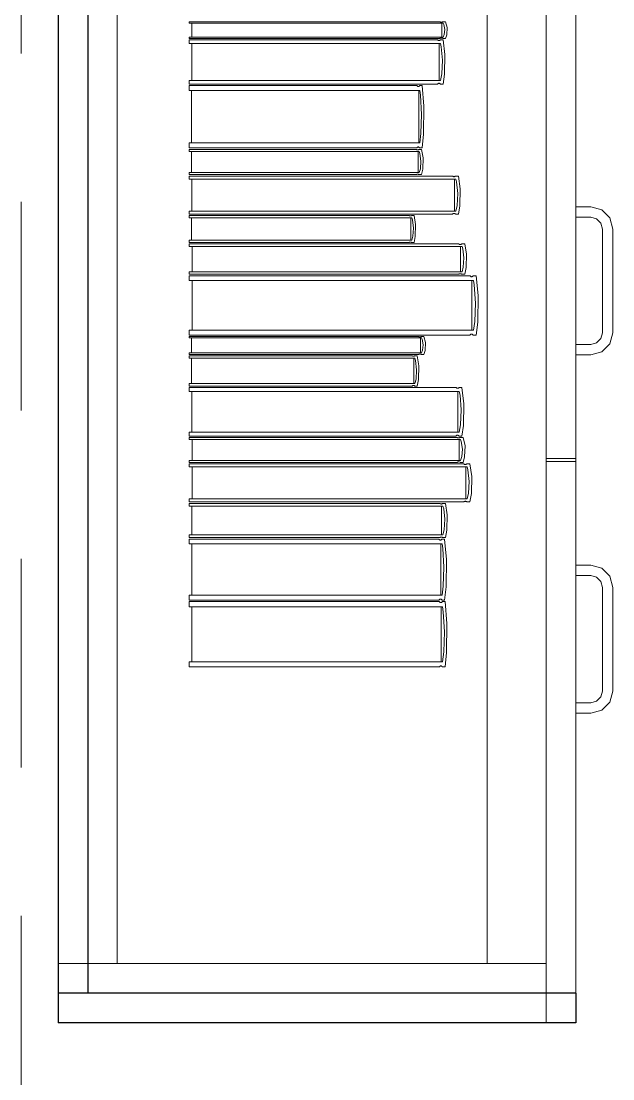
# Model space of a CAD drawing. Header units: inches. Extents: x -38 to 5698, y -33 to 92.
# Drawn here: x 229.57 to 229.97, y 38.188 to 38.902 of the extents above; entities that cross this region are included whole.
import ezdxf

# ---------------------------------------------------------------- set-up
doc = ezdxf.new("R2010")
doc.units = ezdxf.units.IN
doc.header["$MEASUREMENT"] = 0
doc.set_wipeout_variables(frame=1)
doc.linetypes.add('Hidden Line', pattern=[0.195611, 0.141111, -0.0545])
doc.linetypes.add('Wipeout_Contour', pattern=[1, 0, -1])
doc.layers.add('08 _ STR _ EXT _ 09 Vigas', color=7, linetype='Continuous')
doc.layers.add('Interior - Mobiliario', color=7, linetype='Continuous')

msp = doc.modelspace()

# ---------------------------------------------------------------- linework, layer by layer
at = {"layer": '08 _ STR _ EXT _ 09 Vigas', "color": 251, "linetype": 'Hidden Line', "lineweight": 13}
msp.add_line((229.57, 30.2), (229.57, 39.4), dxfattribs=at)
at = {"layer": 'Interior - Mobiliario', "color": 175, "linetype": 'Continuous', "lineweight": 13}
for p, q in [((229.61499, 39.7055), (229.61499, 38.2455)), ((229.92499, 38.2455), (229.92499, 39.7055)), ((229.63499, 38.2655), (229.63499, 39.6855)), ((229.88499, 39.6855), (229.88499, 38.2655)), ((229.92499, 38.2655), (229.92499, 39.6855)), ((229.92499, 38.9655), (229.92499, 38.6065)), ((229.94499, 38.9655), (229.94499, 38.6065)), ((229.85311, 38.9014), (229.68364, 38.9014)), ((229.68364, 38.9014), (229.68364, 38.90052)), ((229.85321, 38.90136), (229.85311, 38.9014)), ((229.85343, 38.90129), (229.85321, 38.90136)), ((229.85367, 38.90125), (229.85343, 38.90129)), ((229.85392, 38.90122), (229.85367, 38.90125)), ((229.85417, 38.90122), (229.85392, 38.90122)), ((229.85442, 38.90124), (229.85417, 38.90122)), ((229.85467, 38.90128), (229.85442, 38.90124)), ((229.85489, 38.90135), (229.85467, 38.90128)), ((229.85503, 38.9014), (229.85489, 38.90135)), ((229.85692, 38.9014), (229.85503, 38.9014)), ((229.85808, 38.8977), (229.85692, 38.9014)), ((229.68364, 38.90052), (229.85518, 38.90052)), ((229.68538, 38.90052), (229.68538, 38.89118)), ((229.85432, 38.89118), (229.85432, 38.90052)), ((229.85518, 38.90052), (229.8557, 38.89967)), ((229.8557, 38.89967), (229.85642, 38.89627)), ((229.85642, 38.89627), (229.85598, 38.89284)), ((229.85786, 38.89273), (229.85808, 38.8977)), ((229.85518, 38.89118), (229.68364, 38.89118)), ((229.68364, 38.89118), (229.68364, 38.89029)), ((229.68364, 38.89029), (229.85311, 38.89029)), ((229.85148, 38.88929), (229.68364, 38.88929)), ((229.68364, 38.88929), (229.68364, 38.8869)), ((229.68364, 38.8869), (229.85353, 38.8869)), ((229.68536, 38.8869), (229.68536, 38.86184)), ((229.85157, 38.88917), (229.85148, 38.88929)), ((229.85179, 38.88899), (229.85157, 38.88917)), ((229.85202, 38.88887), (229.85179, 38.88899)), ((229.85227, 38.8888), (229.85202, 38.88887)), ((229.85252, 38.88879), (229.85227, 38.8888)), ((229.85277, 38.88885), (229.85252, 38.88879)), ((229.85267, 38.86184), (229.85267, 38.8869)), ((229.85301, 38.88896), (229.85277, 38.88885)), ((229.85323, 38.88913), (229.85301, 38.88896)), ((229.85311, 38.89029), (229.85325, 38.89035)), ((229.85338, 38.88929), (229.85323, 38.88913)), ((229.85325, 38.89035), (229.85348, 38.89041)), ((229.85524, 38.88929), (229.85338, 38.88929)), ((229.85348, 38.89041), (229.85372, 38.89046)), ((229.85353, 38.8869), (229.85403, 38.88464)), ((229.85372, 38.89046), (229.85397, 38.89048)), ((229.85397, 38.89048), (229.85423, 38.89047)), ((229.85423, 38.89047), (229.85448, 38.89045)), ((229.85448, 38.89045), (229.85472, 38.8904)), ((229.85472, 38.8904), (229.85494, 38.89033)), ((229.85494, 38.89033), (229.85503, 38.89029)), ((229.85503, 38.89029), (229.85692, 38.89029)), ((229.85598, 38.89284), (229.85518, 38.89118)), ((229.85639, 38.87934), (229.85524, 38.88929)), ((229.85692, 38.89029), (229.85786, 38.89273)), ((229.85403, 38.88464), (229.85475, 38.87549)), ((229.85618, 38.866), (229.85639, 38.87934)), ((229.85475, 38.87549), (229.85431, 38.86631)), ((229.85431, 38.86631), (229.85353, 38.86184)), ((229.85524, 38.85946), (229.85618, 38.866)), ((229.85353, 38.86184), (229.68364, 38.86184)), ((229.68364, 38.86184), (229.68364, 38.85946)), ((229.68364, 38.85946), (229.85148, 38.85946)), ((229.83763, 38.85846), (229.68364, 38.85846)), ((229.68364, 38.85846), (229.68364, 38.85508)), ((229.83772, 38.85829), (229.83763, 38.85846)), ((229.83791, 38.85804), (229.83772, 38.85829)), ((229.83813, 38.85786), (229.83791, 38.85804)), ((229.83836, 38.85776), (229.83813, 38.85786)), ((229.83859, 38.85775), (229.83836, 38.85776)), ((229.83882, 38.85783), (229.83859, 38.85775)), ((229.83904, 38.85799), (229.83882, 38.85783)), ((229.83924, 38.85823), (229.83904, 38.85799)), ((229.83937, 38.85846), (229.83924, 38.85823)), ((229.84108, 38.85846), (229.83937, 38.85846)), ((229.84214, 38.84439), (229.84108, 38.85846)), ((229.85148, 38.85946), (229.85162, 38.85962)), ((229.85162, 38.85962), (229.85184, 38.85979)), ((229.85184, 38.85979), (229.85208, 38.8599)), ((229.85208, 38.8599), (229.85233, 38.85995)), ((229.85233, 38.85995), (229.85258, 38.85995)), ((229.85258, 38.85995), (229.85283, 38.85988)), ((229.85283, 38.85988), (229.85306, 38.85975)), ((229.85306, 38.85975), (229.85328, 38.85957)), ((229.85328, 38.85957), (229.85338, 38.85946)), ((229.85338, 38.85946), (229.85524, 38.85946)), ((229.68364, 38.85508), (229.83951, 38.85508)), ((229.68522, 38.85508), (229.68522, 38.81964)), ((229.83872, 38.81964), (229.83872, 38.85508)), ((229.83951, 38.85508), (229.83998, 38.85188)), ((229.83998, 38.85188), (229.84063, 38.83894)), ((229.84194, 38.82552), (229.84214, 38.84439)), ((229.84063, 38.83894), (229.84023, 38.82596)), ((229.84023, 38.82596), (229.83951, 38.81964)), ((229.84108, 38.81626), (229.84194, 38.82552)), ((229.83951, 38.81964), (229.68364, 38.81964)), ((229.68364, 38.81964), (229.68364, 38.81626)), ((229.68364, 38.81626), (229.83763, 38.81626)), ((229.83725, 38.81526), (229.68364, 38.81526)), ((229.68364, 38.81526), (229.68364, 38.8139)), ((229.83734, 38.8152), (229.83725, 38.81526)), ((229.83754, 38.81509), (229.83734, 38.8152)), ((229.83775, 38.81502), (229.83754, 38.81509)), ((229.83763, 38.81626), (229.83776, 38.81649)), ((229.83798, 38.81498), (229.83775, 38.81502)), ((229.83776, 38.81649), (229.83796, 38.81673)), ((229.83796, 38.81673), (229.83818, 38.81689)), ((229.83821, 38.81498), (229.83798, 38.81498)), ((229.83818, 38.81689), (229.83841, 38.81697)), ((229.83844, 38.81501), (229.83821, 38.81498)), ((229.83841, 38.81697), (229.83864, 38.81696)), ((229.83866, 38.81507), (229.83844, 38.81501)), ((229.83864, 38.81696), (229.83887, 38.81686)), ((229.83886, 38.81517), (229.83866, 38.81507)), ((229.83899, 38.81526), (229.83886, 38.81517)), ((229.83887, 38.81686), (229.83909, 38.81668)), ((229.8407, 38.81526), (229.83899, 38.81526)), ((229.83909, 38.81668), (229.83928, 38.81643)), ((229.83928, 38.81643), (229.83937, 38.81626)), ((229.83937, 38.81626), (229.84108, 38.81626)), ((229.84175, 38.8096), (229.8407, 38.81526)), ((229.68364, 38.8139), (229.83913, 38.8139)), ((229.68521, 38.8139), (229.68521, 38.79964)), ((229.83834, 38.79964), (229.83834, 38.8139)), ((229.83913, 38.8139), (229.83959, 38.81262)), ((229.83959, 38.81262), (229.84025, 38.80741)), ((229.84156, 38.80201), (229.84175, 38.8096)), ((229.83985, 38.80218), (229.83913, 38.79964)), ((229.84025, 38.80741), (229.83985, 38.80218)), ((229.8407, 38.79828), (229.84156, 38.80201)), ((229.83913, 38.79964), (229.68364, 38.79964)), ((229.68364, 38.79964), (229.68364, 38.79828)), ((229.68364, 38.79828), (229.83725, 38.79828)), ((229.86164, 38.79728), (229.68364, 38.79728)), ((229.68364, 38.79728), (229.68364, 38.79523)), ((229.68364, 38.79523), (229.86381, 38.79523)), ((229.68546, 38.79523), (229.68546, 38.77368)), ((229.83725, 38.79828), (229.83738, 38.79837)), ((229.83738, 38.79837), (229.83758, 38.79847)), ((229.83758, 38.79847), (229.8378, 38.79853)), ((229.8378, 38.79853), (229.83803, 38.79856)), ((229.83803, 38.79856), (229.83826, 38.79856)), ((229.83826, 38.79856), (229.83849, 38.79852)), ((229.83849, 38.79852), (229.8387, 38.79845)), ((229.8387, 38.79845), (229.8389, 38.79835)), ((229.8389, 38.79835), (229.83899, 38.79828)), ((229.83899, 38.79828), (229.8407, 38.79828)), ((229.86174, 38.79718), (229.86164, 38.79728)), ((229.86197, 38.79703), (229.86174, 38.79718)), ((229.86222, 38.79692), (229.86197, 38.79703)), ((229.86248, 38.79686), (229.86222, 38.79692)), ((229.86275, 38.79685), (229.86248, 38.79686)), ((229.86301, 38.7969), (229.86275, 38.79685)), ((229.8629, 38.77368), (229.8629, 38.79523)), ((229.86327, 38.797), (229.86301, 38.7969)), ((229.8635, 38.79714), (229.86327, 38.797)), ((229.86365, 38.79728), (229.8635, 38.79714)), ((229.86563, 38.79728), (229.86365, 38.79728)), ((229.86381, 38.79523), (229.86435, 38.79328)), ((229.86685, 38.78873), (229.86563, 38.79728)), ((229.86435, 38.79328), (229.86511, 38.78542)), ((229.86663, 38.77725), (229.86685, 38.78873)), ((229.86511, 38.78542), (229.86465, 38.77752)), ((229.86381, 38.77368), (229.68364, 38.77368)), ((229.68364, 38.77368), (229.68364, 38.77163)), ((229.86202, 38.77191), (229.86227, 38.77201)), ((229.86227, 38.77201), (229.86254, 38.77206)), ((229.86254, 38.77206), (229.86281, 38.77205)), ((229.86281, 38.77205), (229.86307, 38.77199)), ((229.86307, 38.77199), (229.86332, 38.77188)), ((229.86465, 38.77752), (229.86381, 38.77368)), ((229.86563, 38.77163), (229.86663, 38.77725)), ((229.95499, 38.7765), (229.94499, 38.7765)), ((229.94499, 38.7765), (229.94499, 38.7695)), ((229.96249, 38.77449), (229.95499, 38.7765)), ((229.96798, 38.769), (229.96249, 38.77449)), ((229.68364, 38.77163), (229.86164, 38.77163)), ((229.83226, 38.77063), (229.68364, 38.77063)), ((229.68364, 38.77063), (229.68364, 38.76917)), ((229.68364, 38.76917), (229.83408, 38.76917)), ((229.68516, 38.76917), (229.68516, 38.75389)), ((229.83235, 38.77056), (229.83226, 38.77063)), ((229.83254, 38.77045), (229.83235, 38.77056)), ((229.83275, 38.77037), (229.83254, 38.77045)), ((229.83297, 38.77033), (229.83275, 38.77037)), ((229.83319, 38.77032), (229.83297, 38.77033)), ((229.83341, 38.77036), (229.83319, 38.77032)), ((229.83332, 38.75389), (229.83332, 38.76917)), ((229.83362, 38.77043), (229.83341, 38.77036)), ((229.83382, 38.77053), (229.83362, 38.77043)), ((229.83394, 38.77063), (229.83382, 38.77053)), ((229.8356, 38.77063), (229.83394, 38.77063)), ((229.83408, 38.76917), (229.83453, 38.76779)), ((229.83453, 38.76779), (229.83516, 38.76221)), ((229.83662, 38.76456), (229.8356, 38.77063)), ((229.86164, 38.77163), (229.86179, 38.77176)), ((229.86179, 38.77176), (229.86202, 38.77191)), ((229.86332, 38.77188), (229.86355, 38.77173)), ((229.86355, 38.77173), (229.86365, 38.77163)), ((229.86365, 38.77163), (229.86563, 38.77163)), ((229.94499, 38.7695), (229.95499, 38.7695)), ((229.95499, 38.7695), (229.95899, 38.76843)), ((229.95899, 38.76843), (229.96192, 38.7655)), ((229.96192, 38.7655), (229.96299, 38.7615)), ((229.96999, 38.7615), (229.96798, 38.769)), ((229.83516, 38.76221), (229.83477, 38.75661)), ((229.83643, 38.75642), (229.83662, 38.76456)), ((229.96299, 38.7615), (229.96299, 38.6915)), ((229.96999, 38.6915), (229.96999, 38.7615)), ((229.83408, 38.75389), (229.68364, 38.75389)), ((229.68364, 38.75389), (229.68364, 38.75243)), ((229.68364, 38.75243), (229.83226, 38.75243)), ((229.8658, 38.75143), (229.68364, 38.75143)), ((229.68364, 38.75143), (229.68364, 38.7498)), ((229.83226, 38.75243), (229.83239, 38.75253)), ((229.83239, 38.75253), (229.83258, 38.75264)), ((229.83258, 38.75264), (229.83279, 38.7527)), ((229.83279, 38.7527), (229.83302, 38.75274)), ((229.83302, 38.75274), (229.83324, 38.75273)), ((229.83324, 38.75273), (229.83346, 38.75269)), ((229.83346, 38.75269), (229.83367, 38.75262)), ((229.83367, 38.75262), (229.83386, 38.7525)), ((229.83386, 38.7525), (229.83394, 38.75243)), ((229.83394, 38.75243), (229.8356, 38.75243)), ((229.83477, 38.75661), (229.83408, 38.75389)), ((229.8356, 38.75243), (229.83643, 38.75642)), ((229.8659, 38.75135), (229.8658, 38.75143)), ((229.86613, 38.75123), (229.8659, 38.75135)), ((229.86639, 38.75114), (229.86613, 38.75123)), ((229.86666, 38.7511), (229.86639, 38.75114)), ((229.86693, 38.75109), (229.86666, 38.7511)), ((229.86721, 38.75113), (229.86693, 38.75109)), ((229.86747, 38.75121), (229.86721, 38.75113)), ((229.86771, 38.75132), (229.86747, 38.75121)), ((229.86786, 38.75143), (229.86771, 38.75132)), ((229.86988, 38.75143), (229.86786, 38.75143)), ((229.87113, 38.74461), (229.86988, 38.75143)), ((229.68364, 38.7498), (229.86802, 38.7498)), ((229.68551, 38.7498), (229.68551, 38.73262)), ((229.86709, 38.73262), (229.86709, 38.7498)), ((229.86802, 38.7498), (229.86857, 38.74825)), ((229.86857, 38.74825), (229.86935, 38.74198)), ((229.8709, 38.73547), (229.87113, 38.74461)), ((229.86935, 38.74198), (229.86888, 38.73568)), ((229.86802, 38.73262), (229.68364, 38.73262)), ((229.68364, 38.73262), (229.68364, 38.73098)), ((229.68364, 38.73098), (229.8658, 38.73098)), ((229.8734, 38.72998), (229.68364, 38.72998)), ((229.68364, 38.72998), (229.68364, 38.72678)), ((229.8658, 38.73098), (229.86595, 38.73109)), ((229.86595, 38.73109), (229.86619, 38.73121)), ((229.86619, 38.73121), (229.86645, 38.73129)), ((229.86645, 38.73129), (229.86672, 38.73133)), ((229.86672, 38.73133), (229.867, 38.73132)), ((229.867, 38.73132), (229.86726, 38.73127)), ((229.86726, 38.73127), (229.86752, 38.73119)), ((229.86752, 38.73119), (229.86776, 38.73106)), ((229.86776, 38.73106), (229.86786, 38.73098)), ((229.86786, 38.73098), (229.86988, 38.73098)), ((229.86888, 38.73568), (229.86802, 38.73262)), ((229.86988, 38.73098), (229.8709, 38.73547)), ((229.8735, 38.72983), (229.8734, 38.72998)), ((229.87375, 38.72959), (229.8735, 38.72983)), ((229.87401, 38.72942), (229.87375, 38.72959)), ((229.8743, 38.72932), (229.87401, 38.72942)), ((229.87458, 38.72931), (229.8743, 38.72932)), ((229.87486, 38.72939), (229.87458, 38.72931)), ((229.87513, 38.72954), (229.87486, 38.72939)), ((229.87538, 38.72977), (229.87513, 38.72954)), ((229.87554, 38.72998), (229.87538, 38.72977)), ((229.87765, 38.72998), (229.87554, 38.72998)), ((229.87896, 38.71663), (229.87765, 38.72998)), ((229.68364, 38.72678), (229.87571, 38.72678)), ((229.68558, 38.72678), (229.68558, 38.69314)), ((229.87474, 38.69314), (229.87474, 38.72678)), ((229.87571, 38.72678), (229.87629, 38.72374)), ((229.87629, 38.72374), (229.8771, 38.71146)), ((229.87871, 38.69872), (229.87896, 38.71663)), ((229.8771, 38.71146), (229.8766, 38.69913)), ((229.8766, 38.69913), (229.87571, 38.69314)), ((229.87765, 38.68993), (229.87871, 38.69872)), ((229.87571, 38.69314), (229.68364, 38.69314)), ((229.68364, 38.69314), (229.68364, 38.68993)), ((229.68364, 38.68993), (229.8734, 38.68993)), ((229.83879, 38.68893), (229.68364, 38.68893)), ((229.68364, 38.68893), (229.68364, 38.68797)), ((229.68364, 38.68797), (229.84068, 38.68797)), ((229.68523, 38.68797), (229.68523, 38.67786)), ((229.83888, 38.68888), (229.83879, 38.68893)), ((229.83908, 38.68881), (229.83888, 38.68888)), ((229.83929, 38.68876), (229.83908, 38.68881)), ((229.83952, 38.68873), (229.83929, 38.68876)), ((229.83976, 38.68873), (229.83952, 38.68873)), ((229.83999, 38.68875), (229.83976, 38.68873)), ((229.83989, 38.67786), (229.83989, 38.68797)), ((229.84021, 38.6888), (229.83999, 38.68875)), ((229.84041, 38.68887), (229.84021, 38.6888)), ((229.84055, 38.68893), (229.84041, 38.68887)), ((229.84227, 38.68893), (229.84055, 38.68893)), ((229.84068, 38.68797), (229.84115, 38.68705)), ((229.84115, 38.68705), (229.84182, 38.68336)), ((229.84334, 38.68492), (229.84227, 38.68893)), ((229.8734, 38.68993), (229.87356, 38.69015)), ((229.87356, 38.69015), (229.87381, 38.69037)), ((229.87381, 38.69037), (229.87408, 38.69053)), ((229.87408, 38.69053), (229.87436, 38.6906)), ((229.87436, 38.6906), (229.87464, 38.69059)), ((229.87464, 38.69059), (229.87492, 38.6905)), ((229.87492, 38.6905), (229.87519, 38.69033)), ((229.87519, 38.69033), (229.87544, 38.69009)), ((229.87544, 38.69009), (229.87554, 38.68993)), ((229.87554, 38.68993), (229.87765, 38.68993)), ((229.96192, 38.6875), (229.95899, 38.68457)), ((229.96299, 38.6915), (229.96192, 38.6875)), ((229.96798, 38.684), (229.96999, 38.6915)), ((229.84141, 38.67966), (229.84068, 38.67786)), ((229.84182, 38.68336), (229.84141, 38.67966)), ((229.84227, 38.67689), (229.84314, 38.67953)), ((229.84314, 38.67953), (229.84334, 38.68492)), ((229.94499, 38.6835), (229.94499, 38.6765)), ((229.95499, 38.6835), (229.94499, 38.6835)), ((229.95899, 38.68457), (229.95499, 38.6835)), ((229.96249, 38.67851), (229.96798, 38.684)), ((229.84068, 38.67786), (229.68364, 38.67786)), ((229.68364, 38.67786), (229.68364, 38.67689)), ((229.68364, 38.67689), (229.83879, 38.67689)), ((229.83438, 38.67589), (229.68364, 38.67589)), ((229.68364, 38.67589), (229.68364, 38.67426)), ((229.68364, 38.67426), (229.83622, 38.67426)), ((229.68519, 38.67426), (229.68519, 38.65714)), ((229.83446, 38.67581), (229.83438, 38.67589)), ((229.83466, 38.67569), (229.83446, 38.67581)), ((229.83487, 38.6756), (229.83466, 38.67569)), ((229.83509, 38.67556), (229.83487, 38.6756)), ((229.83532, 38.67555), (229.83509, 38.67556)), ((229.83554, 38.67559), (229.83532, 38.67555)), ((229.83545, 38.65714), (229.83545, 38.67426)), ((229.83576, 38.67567), (229.83554, 38.67559)), ((229.83596, 38.67578), (229.83576, 38.67567)), ((229.83608, 38.67589), (229.83596, 38.67578)), ((229.83776, 38.67589), (229.83608, 38.67589)), ((229.83622, 38.67426), (229.83667, 38.67272)), ((229.83667, 38.67272), (229.83732, 38.66647)), ((229.83879, 38.6691), (229.83776, 38.67589)), ((229.83879, 38.67689), (229.83892, 38.67696)), ((229.83892, 38.67696), (229.83912, 38.67703)), ((229.83912, 38.67703), (229.83934, 38.67707)), ((229.83934, 38.67707), (229.83958, 38.67709)), ((229.83958, 38.67709), (229.83981, 38.67709)), ((229.83981, 38.67709), (229.84004, 38.67706)), ((229.84004, 38.67706), (229.84026, 38.67701)), ((229.84026, 38.67701), (229.84046, 38.67694)), ((229.84046, 38.67694), (229.84055, 38.67689)), ((229.84055, 38.67689), (229.84227, 38.67689)), ((229.94499, 38.6765), (229.95499, 38.6765)), ((229.95499, 38.6765), (229.96249, 38.67851)), ((229.83732, 38.66647), (229.83692, 38.6602)), ((229.8386, 38.65998), (229.83879, 38.6691)), ((229.83692, 38.6602), (229.83622, 38.65714)), ((229.83776, 38.65551), (229.8386, 38.65998)), ((229.83622, 38.65714), (229.68364, 38.65714)), ((229.68364, 38.65714), (229.68364, 38.65551)), ((229.68364, 38.65551), (229.83438, 38.65551)), ((229.86394, 38.65451), (229.68364, 38.65451)), ((229.68364, 38.65451), (229.68364, 38.65189)), ((229.68364, 38.65189), (229.86614, 38.65189)), ((229.68549, 38.65189), (229.68549, 38.62434)), ((229.83438, 38.65551), (229.8345, 38.65562)), ((229.8345, 38.65562), (229.8347, 38.65574)), ((229.8347, 38.65574), (229.83492, 38.65582)), ((229.83492, 38.65582), (229.83514, 38.65585)), ((229.83514, 38.65585), (229.83537, 38.65585)), ((229.83537, 38.65585), (229.83559, 38.6558)), ((229.83559, 38.6558), (229.8358, 38.65572)), ((229.8358, 38.65572), (229.836, 38.65559)), ((229.836, 38.65559), (229.83608, 38.65551)), ((229.83608, 38.65551), (229.83776, 38.65551)), ((229.86404, 38.65439), (229.86394, 38.65451)), ((229.86427, 38.65419), (229.86404, 38.65439)), ((229.86453, 38.65405), (229.86427, 38.65419)), ((229.86479, 38.65397), (229.86453, 38.65405)), ((229.86507, 38.65397), (229.86479, 38.65397)), ((229.86533, 38.65403), (229.86507, 38.65397)), ((229.86522, 38.62434), (229.86522, 38.65189)), ((229.86559, 38.65415), (229.86533, 38.65403)), ((229.86583, 38.65434), (229.86559, 38.65415)), ((229.86598, 38.65451), (229.86583, 38.65434)), ((229.86798, 38.65451), (229.86598, 38.65451)), ((229.86614, 38.65189), (229.86669, 38.6494)), ((229.86922, 38.64358), (229.86798, 38.65451)), ((229.86669, 38.6494), (229.86746, 38.63935)), ((229.86899, 38.62891), (229.86922, 38.64358)), ((229.86746, 38.63935), (229.86699, 38.62925)), ((229.86699, 38.62925), (229.86614, 38.62434)), ((229.86614, 38.62434), (229.68364, 38.62434)), ((229.68364, 38.62434), (229.68364, 38.62171)), ((229.86409, 38.62189), (229.86433, 38.62208)), ((229.86433, 38.62208), (229.86459, 38.6222)), ((229.86459, 38.6222), (229.86485, 38.62226)), ((229.86485, 38.62226), (229.86513, 38.62226)), ((229.86513, 38.62226), (229.86539, 38.62218)), ((229.86539, 38.62218), (229.86565, 38.62204)), ((229.86565, 38.62204), (229.86588, 38.62184)), ((229.86798, 38.62171), (229.86899, 38.62891)), ((229.68364, 38.62171), (229.86394, 38.62171)), ((229.86474, 38.62071), (229.68364, 38.62071)), ((229.68364, 38.62071), (229.68364, 38.61937)), ((229.68364, 38.61937), (229.86695, 38.61937)), ((229.6855, 38.61937), (229.6855, 38.60529)), ((229.86394, 38.62171), (229.86409, 38.62189)), ((229.86484, 38.62065), (229.86474, 38.62071)), ((229.86507, 38.62055), (229.86484, 38.62065)), ((229.86533, 38.62048), (229.86507, 38.62055)), ((229.86559, 38.62044), (229.86533, 38.62048)), ((229.86587, 38.62043), (229.86559, 38.62044)), ((229.86614, 38.62047), (229.86587, 38.62043)), ((229.86588, 38.62184), (229.86598, 38.62171)), ((229.86598, 38.62171), (229.86798, 38.62171)), ((229.86602, 38.60529), (229.86602, 38.61937)), ((229.8664, 38.62053), (229.86614, 38.62047)), ((229.86663, 38.62063), (229.8664, 38.62053)), ((229.86679, 38.62071), (229.86663, 38.62063)), ((229.8688, 38.62071), (229.86679, 38.62071)), ((229.86695, 38.61937), (229.8675, 38.6181)), ((229.8675, 38.6181), (229.86827, 38.61296)), ((229.87004, 38.61512), (229.8688, 38.62071)), ((229.86981, 38.60763), (229.87004, 38.61512)), ((229.8678, 38.6078), (229.86695, 38.60529)), ((229.86827, 38.61296), (229.8678, 38.6078)), ((229.86695, 38.60529), (229.68364, 38.60529)), ((229.68364, 38.60529), (229.68364, 38.60395)), ((229.68364, 38.60395), (229.86474, 38.60395)), ((229.86918, 38.60295), (229.68364, 38.60295)), ((229.68364, 38.60295), (229.68364, 38.60089)), ((229.68364, 38.60089), (229.87145, 38.60089)), ((229.68554, 38.60089), (229.68554, 38.57927)), ((229.86474, 38.60395), (229.86489, 38.60404)), ((229.86489, 38.60404), (229.86513, 38.60414)), ((229.86513, 38.60414), (229.86539, 38.6042)), ((229.86539, 38.6042), (229.86566, 38.60423)), ((229.86566, 38.60423), (229.86593, 38.60423)), ((229.86593, 38.60423), (229.8662, 38.60419)), ((229.8662, 38.60419), (229.86645, 38.60412)), ((229.86645, 38.60412), (229.86668, 38.60401)), ((229.86668, 38.60401), (229.86679, 38.60395)), ((229.86679, 38.60395), (229.8688, 38.60395)), ((229.8688, 38.60395), (229.86981, 38.60763)), ((229.86929, 38.60285), (229.86918, 38.60295)), ((229.86952, 38.60269), (229.86929, 38.60285)), ((229.86978, 38.60258), (229.86952, 38.60269)), ((229.87006, 38.60253), (229.86978, 38.60258)), ((229.87034, 38.60252), (229.87006, 38.60253)), ((229.87061, 38.60257), (229.87034, 38.60252)), ((229.8705, 38.57927), (229.8705, 38.60089)), ((229.87088, 38.60266), (229.87061, 38.60257)), ((229.87112, 38.60281), (229.87088, 38.60266)), ((229.87128, 38.60295), (229.87112, 38.60281)), ((229.87334, 38.60295), (229.87128, 38.60295)), ((229.87145, 38.60089), (229.87201, 38.59894)), ((229.87462, 38.59437), (229.87334, 38.60295)), ((229.94499, 38.6065), (229.92499, 38.6065)), ((229.94499, 38.6045), (229.92499, 38.6045)), ((229.87201, 38.59894), (229.8728, 38.59105)), ((229.87438, 38.58285), (229.87462, 38.59437)), ((229.8728, 38.59105), (229.87232, 38.58312)), ((229.87145, 38.57927), (229.68364, 38.57927)), ((229.68364, 38.57927), (229.68364, 38.57721)), ((229.87232, 38.58312), (229.87145, 38.57927)), ((229.87334, 38.57721), (229.87438, 38.58285)), ((229.68364, 38.57721), (229.86918, 38.57721)), ((229.85305, 38.57621), (229.68364, 38.57621)), ((229.68364, 38.57621), (229.68364, 38.57436)), ((229.68364, 38.57436), (229.85512, 38.57436)), ((229.68538, 38.57436), (229.68538, 38.55496)), ((229.85314, 38.57612), (229.85305, 38.57621)), ((229.85336, 38.57598), (229.85314, 38.57612)), ((229.8536, 38.57588), (229.85336, 38.57598)), ((229.85385, 38.57583), (229.8536, 38.57588)), ((229.85411, 38.57582), (229.85385, 38.57583)), ((229.85436, 38.57586), (229.85411, 38.57582)), ((229.85425, 38.55496), (229.85425, 38.57436)), ((229.8546, 38.57595), (229.85436, 38.57586)), ((229.85482, 38.57608), (229.8546, 38.57595)), ((229.85497, 38.57621), (229.85482, 38.57608)), ((229.85685, 38.57621), (229.85497, 38.57621)), ((229.85512, 38.57436), (229.85563, 38.57261)), ((229.85563, 38.57261), (229.85635, 38.56553)), ((229.85801, 38.56851), (229.85685, 38.57621)), ((229.86918, 38.57721), (229.86934, 38.57735)), ((229.86934, 38.57735), (229.86958, 38.57749)), ((229.86958, 38.57749), (229.86984, 38.57759)), ((229.86984, 38.57759), (229.87012, 38.57764)), ((229.87012, 38.57764), (229.8704, 38.57763)), ((229.8704, 38.57763), (229.87067, 38.57757)), ((229.87067, 38.57757), (229.87094, 38.57746)), ((229.87094, 38.57746), (229.87118, 38.57731)), ((229.87118, 38.57731), (229.87128, 38.57721)), ((229.87128, 38.57721), (229.87334, 38.57721)), ((229.85635, 38.56553), (229.85591, 38.55842)), ((229.8578, 38.55818), (229.85801, 38.56851)), ((229.85591, 38.55842), (229.85512, 38.55496)), ((229.85685, 38.55312), (229.8578, 38.55818)), ((229.85512, 38.55496), (229.68364, 38.55496)), ((229.68364, 38.55496), (229.68364, 38.55312)), ((229.68364, 38.55312), (229.85305, 38.55312)), ((229.85247, 38.55212), (229.68364, 38.55212)), ((229.68364, 38.55212), (229.68364, 38.54882)), ((229.85257, 38.55196), (229.85247, 38.55212)), ((229.85279, 38.55171), (229.85257, 38.55196)), ((229.85302, 38.55153), (229.85279, 38.55171)), ((229.85327, 38.55144), (229.85302, 38.55153)), ((229.85305, 38.55312), (229.85319, 38.55324)), ((229.85319, 38.55324), (229.85341, 38.55337)), ((229.85353, 38.55143), (229.85327, 38.55144)), ((229.85341, 38.55337), (229.85366, 38.55346)), ((229.85378, 38.5515), (229.85353, 38.55143)), ((229.85366, 38.55346), (229.85391, 38.5535)), ((229.85402, 38.55166), (229.85378, 38.5515)), ((229.85391, 38.5535), (229.85416, 38.5535)), ((229.85424, 38.5519), (229.85402, 38.55166)), ((229.85416, 38.5535), (229.85441, 38.55344)), ((229.85439, 38.55212), (229.85424, 38.5519)), ((229.85626, 38.55212), (229.85439, 38.55212)), ((229.85441, 38.55344), (229.85465, 38.55335)), ((229.85465, 38.55335), (229.85487, 38.55321)), ((229.85487, 38.55321), (229.85497, 38.55312)), ((229.85497, 38.55312), (229.85685, 38.55312)), ((229.85742, 38.53839), (229.85626, 38.55212)), ((229.68364, 38.54882), (229.85454, 38.54882)), ((229.68537, 38.54882), (229.68537, 38.51425)), ((229.85367, 38.51425), (229.85367, 38.54882)), ((229.85454, 38.54882), (229.85505, 38.5457)), ((229.85505, 38.5457), (229.85577, 38.53308)), ((229.85721, 38.51998), (229.85742, 38.53839)), ((229.85577, 38.53308), (229.85533, 38.52041)), ((229.94499, 38.5345), (229.95499, 38.5345)), ((229.94499, 38.5275), (229.94499, 38.5345)), ((229.95499, 38.5345), (229.96249, 38.53249)), ((229.96249, 38.53249), (229.96798, 38.527)), ((229.95499, 38.5275), (229.94499, 38.5275)), ((229.95899, 38.52643), (229.95499, 38.5275)), ((229.96192, 38.5235), (229.95899, 38.52643)), ((229.96299, 38.5195), (229.96192, 38.5235)), ((229.96798, 38.527), (229.96999, 38.5195)), ((229.85533, 38.52041), (229.85454, 38.51425)), ((229.85626, 38.51096), (229.85721, 38.51998)), ((229.96299, 38.4495), (229.96299, 38.5195)), ((229.96999, 38.5195), (229.96999, 38.4495)), ((229.85454, 38.51425), (229.68364, 38.51425)), ((229.68364, 38.51425), (229.68364, 38.51096)), ((229.68364, 38.51096), (229.85247, 38.51096)), ((229.85281, 38.50996), (229.68364, 38.50996)), ((229.68364, 38.50996), (229.68364, 38.50642)), ((229.85247, 38.51096), (229.85262, 38.51118)), ((229.85262, 38.51118), (229.85284, 38.51141)), ((229.85291, 38.50979), (229.85281, 38.50996)), ((229.85284, 38.51141), (229.85308, 38.51157)), ((229.85313, 38.50952), (229.85291, 38.50979)), ((229.85308, 38.51157), (229.85333, 38.51165)), ((229.85336, 38.50933), (229.85313, 38.50952)), ((229.85333, 38.51165), (229.85358, 38.51164)), ((229.85361, 38.50923), (229.85336, 38.50933)), ((229.85358, 38.51164), (229.85383, 38.51154)), ((229.85387, 38.50922), (229.85361, 38.50923)), ((229.85383, 38.51154), (229.85407, 38.51137)), ((229.85412, 38.5093), (229.85387, 38.50922)), ((229.85407, 38.51137), (229.85429, 38.51112)), ((229.85436, 38.50947), (229.85412, 38.5093)), ((229.85429, 38.51112), (229.85439, 38.51096)), ((229.85459, 38.50972), (229.85436, 38.50947)), ((229.85439, 38.51096), (229.85626, 38.51096)), ((229.85473, 38.50996), (229.85459, 38.50972)), ((229.85661, 38.50996), (229.85473, 38.50996)), ((229.85777, 38.49522), (229.85661, 38.50996)), ((229.68364, 38.50642), (229.85488, 38.50642)), ((229.68537, 38.50642), (229.68537, 38.46931)), ((229.85401, 38.46931), (229.85401, 38.50642)), ((229.85488, 38.50642), (229.85539, 38.50307)), ((229.85539, 38.50307), (229.85611, 38.48952)), ((229.85755, 38.47546), (229.85777, 38.49522)), ((229.85611, 38.48952), (229.85567, 38.47592)), ((229.85567, 38.47592), (229.85488, 38.46931)), ((229.85661, 38.46577), (229.85755, 38.47546)), ((229.85488, 38.46931), (229.68364, 38.46931)), ((229.68364, 38.46931), (229.68364, 38.46577)), ((229.68364, 38.46577), (229.85281, 38.46577)), ((229.85281, 38.46577), (229.85295, 38.46601)), ((229.85295, 38.46601), (229.85318, 38.46626)), ((229.85318, 38.46626), (229.85342, 38.46643)), ((229.85342, 38.46643), (229.85367, 38.46651)), ((229.85367, 38.46651), (229.85393, 38.4665)), ((229.85393, 38.4665), (229.85418, 38.4664)), ((229.85418, 38.4664), (229.85441, 38.46621)), ((229.85441, 38.46621), (229.85463, 38.46594)), ((229.85463, 38.46594), (229.85473, 38.46577)), ((229.85473, 38.46577), (229.85661, 38.46577)), ((229.95899, 38.44257), (229.96192, 38.4455)), ((229.96192, 38.4455), (229.96299, 38.4495)), ((229.96999, 38.4495), (229.96798, 38.442)), ((229.94499, 38.4415), (229.95499, 38.4415)), ((229.94499, 38.4345), (229.94499, 38.4415)), ((229.95499, 38.4415), (229.95899, 38.44257)), ((229.96249, 38.43651), (229.95499, 38.4345)), ((229.96798, 38.442), (229.96249, 38.43651)), ((229.95499, 38.4345), (229.94499, 38.4345)), ((229.63499, 38.2655), (229.88499, 38.2655)), ((229.88499, 38.2655), (229.92499, 38.2655)), ((229.61499, 38.2455), (229.92499, 38.2455))]:
    msp.add_line(p, q, dxfattribs=at)

# ---------------------------------------------------------------- next in the draw order: wipeouts: each hides what was drawn before it
at = {"color": 254, "linetype": 'Wipeout_Contour', "lineweight": 0, "ltscale": 6612.731006}
msp.add_wipeout([(229.61499, 38.2455), (229.61499, 39.7055), (229.59499, 39.7055), (229.59499, 38.2455)], dxfattribs=at).dxf.layer = 'Interior - Mobiliario'

# ---------------------------------------------------------------- next in the draw order: linework, layer by layer
at = {"layer": 'Interior - Mobiliario', "color": 175, "linetype": 'Continuous', "lineweight": 30}
for p, q in [((229.59499, 39.7055), (229.59499, 38.2455)), ((229.61499, 39.7055), (229.61499, 38.2455)), ((229.61499, 38.2455), (229.59499, 38.2455))]:
    msp.add_line(p, q, dxfattribs=at)
at = {"layer": 'Interior - Mobiliario', "color": 175, "linetype": 'Continuous', "lineweight": 13}
for p, q in [((229.59499, 39.7055), (229.59499, 38.2455)), ((229.61499, 38.2455), (229.61499, 39.7055)), ((229.59499, 39.6855), (229.59499, 38.2655)), ((229.59499, 38.2655), (229.63499, 38.2655)), ((229.59499, 38.2455), (229.61499, 38.2455))]:
    msp.add_line(p, q, dxfattribs=at)

# ---------------------------------------------------------------- next in the draw order: wipeouts: each hides what was drawn before it
at = {"color": 254, "linetype": 'Wipeout_Contour', "lineweight": 0, "ltscale": 6613.321078}
msp.add_wipeout([(229.94499, 38.2255), (229.94499, 38.2455), (229.59499, 38.2455), (229.59499, 38.2255)], dxfattribs=at).dxf.layer = 'Interior - Mobiliario'

# ---------------------------------------------------------------- next in the draw order: linework, layer by layer
at = {"layer": 'Interior - Mobiliario', "color": 175, "linetype": 'Continuous', "lineweight": 13}
for p, q in [((229.59499, 38.2255), (229.59499, 39.7255)), ((229.94499, 39.7255), (229.94499, 38.2255)), ((229.59499, 39.7055), (229.59499, 38.2455)), ((229.61499, 39.7055), (229.61499, 38.2455)), ((229.61499, 39.7055), (229.61499, 38.2455)), ((229.61499, 39.7055), (229.61499, 38.2455)), ((229.92499, 38.2455), (229.92499, 39.7055)), ((229.92499, 38.2455), (229.92499, 39.7055)), ((229.94499, 38.2455), (229.94499, 39.7055)), ((229.94499, 38.2455), (229.94499, 39.7055)), ((229.92499, 38.2455), (229.92499, 38.6045)), ((229.94499, 38.2455), (229.94499, 38.6045)), ((229.59499, 38.2655), (229.59499, 38.2255)), ((229.92499, 38.2255), (229.92499, 38.2655)), ((229.59499, 38.2455), (229.59499, 38.2255)), ((229.94499, 38.2455), (229.59499, 38.2455)), ((229.59499, 38.2455), (229.94499, 38.2455)), ((229.61499, 38.2455), (229.94499, 38.2455)), ((229.61499, 38.2455), (229.92499, 38.2455)), ((229.61499, 38.2455), (229.92499, 38.2455)), ((229.94499, 38.2455), (229.92499, 38.2455)), ((229.94499, 38.2255), (229.94499, 38.2455)), ((229.59499, 38.2255), (229.94499, 38.2255)), ((229.59499, 38.2255), (229.92499, 38.2255)), ((229.94499, 38.2255), (229.59499, 38.2255))]:
    msp.add_line(p, q, dxfattribs=at)
at = {"layer": 'Interior - Mobiliario', "color": 175, "linetype": 'Continuous', "lineweight": 30}
for p, q in [((229.94499, 38.2455), (229.59499, 38.2455)), ((229.59499, 38.2455), (229.59499, 38.2255)), ((229.94499, 38.2455), (229.94499, 38.2255)), ((229.94499, 38.2255), (229.59499, 38.2255))]:
    msp.add_line(p, q, dxfattribs=at)

doc.saveas('drawing.dxf')
